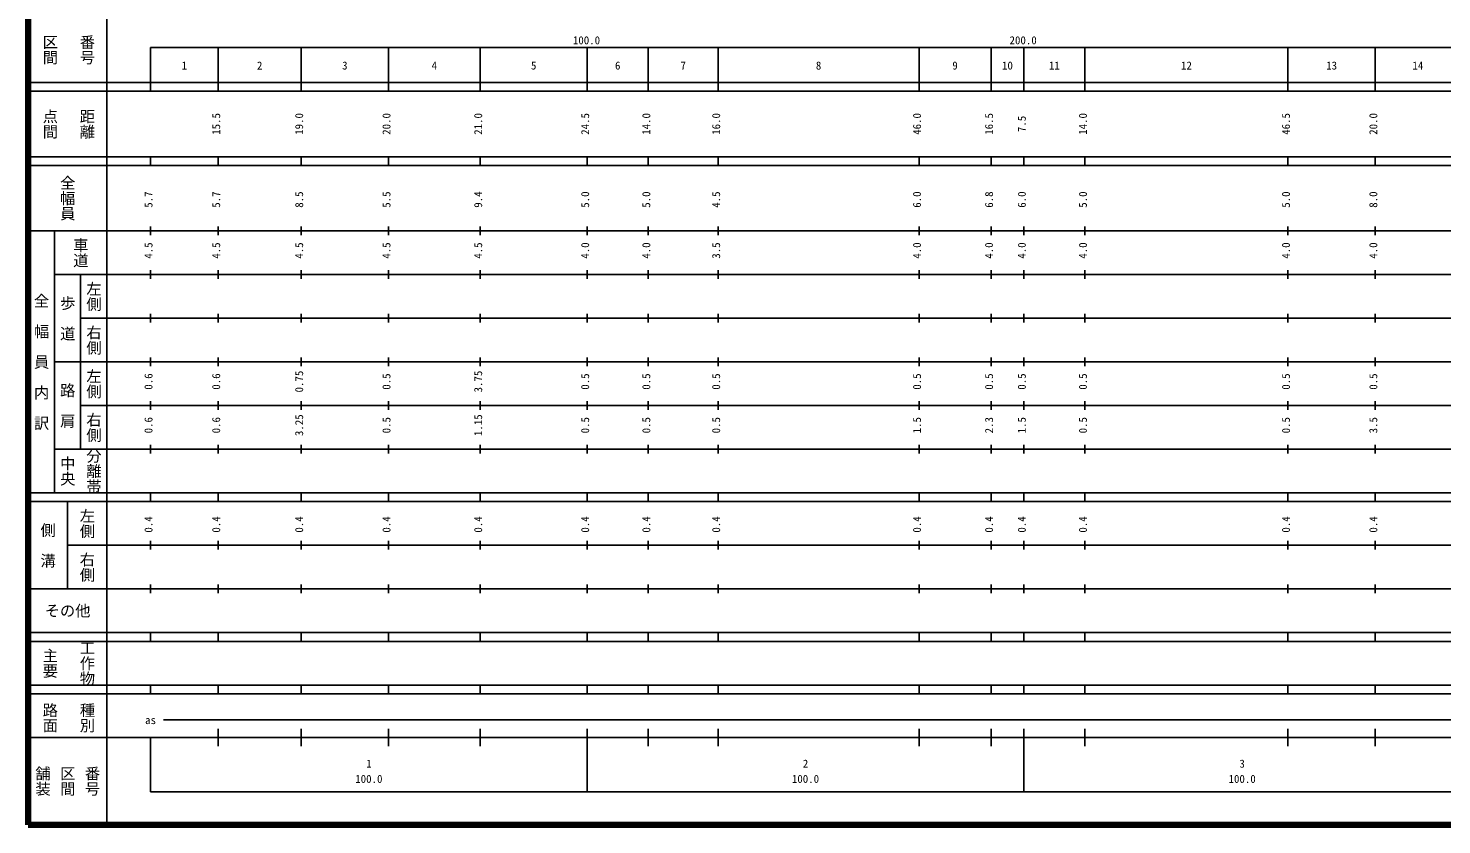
# Model space of a CAD drawing. Units: millimetres on the paper, enlarged 1000 times. Extents: x 40000 to 680000, y 20000 to 380000.
# Drawn here: x 40000 to 363711, y 20000 to 202409 of the extents above; entities that cross this region are included whole.
import ezdxf
from ezdxf.enums import TextEntityAlignment as Align

# ---------------------------------------------------------------- set-up
doc = ezdxf.new("R2010")
doc.units = ezdxf.units.MM
doc.header["$LTSCALE"] = 1000
doc.layers.add('M-TTL', color=2, linetype='Continuous', lineweight=140)
doc.layers.add('M-TTL-BAND', color=7, linetype='Continuous', lineweight=25)
doc.styles.add('@ＭＳ ゴシック', font='')
doc.styles.add('ＭＳ ゴシック', font='')
doc.styles.get('@ＭＳ ゴシック').set_extended_font_data('@MS Gothic')
doc.styles.get('ＭＳ ゴシック').set_extended_font_data('MS Gothic')

msp = doc.modelspace()

# ---------------------------------------------------------------- linework, layer by layer
at = {"layer": 'M-TTL'}
for p, q in [((40000, 380000), (40000, 20000)), ((40000, 20000), (680000, 20000))]:
    msp.add_line(p, q, dxfattribs=at)
at = {"layer": 'M-TTL-BAND'}
for p, q in [((58000, 370000), (58000, 20000)), ((68000, 198000), (579000, 198000)), ((68000, 198000), (68000, 188000)), ((83500, 188000), (83500, 198000)), ((102500, 188000), (102500, 198000)), ((122500, 188000), (122500, 198000)), ((143500, 188000), (143500, 198000)), ((168000, 188000), (168000, 198000)), ((182000, 188000), (182000, 198000)), ((198000, 188000), (198000, 198000)), ((244000, 188000), (244000, 198000)), ((260500, 188000), (260500, 198000)), ((268000, 188000), (268000, 198000)), ((282000, 188000), (282000, 198000)), ((328500, 188000), (328500, 198000)), ((348500, 188000), (348500, 198000)), ((40000, 190000), (579000, 190000)), ((40000, 188000), (579000, 188000)), ((40000, 173000), (579000, 173000)), ((68000, 171000), (68000, 173000)), ((83500, 171000), (83500, 173000)), ((102500, 171000), (102500, 173000)), ((122500, 171000), (122500, 173000)), ((143500, 171000), (143500, 173000)), ((168000, 171000), (168000, 173000)), ((182000, 171000), (182000, 173000)), ((198000, 171000), (198000, 173000)), ((244000, 171000), (244000, 173000)), ((260500, 171000), (260500, 173000)), ((268000, 171000), (268000, 173000)), ((282000, 171000), (282000, 173000)), ((328500, 171000), (328500, 173000)), ((348500, 171000), (348500, 173000)), ((40000, 171000), (579000, 171000)), ((40000, 156000), (579000, 156000)), ((46000, 96000), (46000, 156000)), ((68000, 155000), (68000, 157000)), ((83500, 155000), (83500, 157000)), ((102500, 155000), (102500, 157000)), ((122500, 155000), (122500, 157000)), ((143500, 155000), (143500, 157000)), ((168000, 155000), (168000, 157000)), ((182000, 155000), (182000, 157000)), ((198000, 155000), (198000, 157000)), ((244000, 155000), (244000, 157000)), ((260500, 155000), (260500, 157000)), ((268000, 155000), (268000, 157000)), ((282000, 155000), (282000, 157000)), ((328500, 155000), (328500, 157000)), ((348500, 155000), (348500, 157000)), ((46000, 146000), (579000, 146000)), ((52000, 146000), (52000, 106000)), ((68000, 145000), (68000, 147000)), ((83500, 145000), (83500, 147000)), ((102500, 145000), (102500, 147000)), ((122500, 145000), (122500, 147000)), ((143500, 145000), (143500, 147000)), ((168000, 145000), (168000, 147000)), ((182000, 145000), (182000, 147000)), ((198000, 145000), (198000, 147000)), ((244000, 145000), (244000, 147000)), ((260500, 145000), (260500, 147000)), ((268000, 145000), (268000, 147000)), ((282000, 145000), (282000, 147000)), ((328500, 145000), (328500, 147000)), ((348500, 145000), (348500, 147000)), ((52000, 136000), (579000, 136000)), ((68000, 135000), (68000, 137000)), ((83500, 135000), (83500, 137000)), ((102500, 135000), (102500, 137000)), ((122500, 135000), (122500, 137000)), ((143500, 135000), (143500, 137000)), ((168000, 135000), (168000, 137000)), ((182000, 135000), (182000, 137000)), ((198000, 135000), (198000, 137000)), ((244000, 135000), (244000, 137000)), ((260500, 135000), (260500, 137000)), ((268000, 135000), (268000, 137000)), ((282000, 135000), (282000, 137000)), ((328500, 135000), (328500, 137000)), ((348500, 135000), (348500, 137000)), ((68000, 125000), (68000, 127000)), ((83500, 125000), (83500, 127000)), ((102500, 125000), (102500, 127000)), ((122500, 125000), (122500, 127000)), ((143500, 125000), (143500, 127000)), ((168000, 125000), (168000, 127000)), ((182000, 125000), (182000, 127000)), ((198000, 125000), (198000, 127000)), ((244000, 125000), (244000, 127000)), ((260500, 125000), (260500, 127000)), ((268000, 125000), (268000, 127000)), ((282000, 125000), (282000, 127000)), ((328500, 125000), (328500, 127000)), ((348500, 125000), (348500, 127000)), ((46000, 126000), (579000, 126000)), ((68000, 115000), (68000, 117000)), ((83500, 115000), (83500, 117000)), ((102500, 115000), (102500, 117000)), ((122500, 115000), (122500, 117000)), ((143500, 115000), (143500, 117000)), ((168000, 115000), (168000, 117000)), ((182000, 115000), (182000, 117000)), ((198000, 115000), (198000, 117000)), ((244000, 115000), (244000, 117000)), ((260500, 115000), (260500, 117000)), ((268000, 115000), (268000, 117000)), ((282000, 115000), (282000, 117000)), ((328500, 115000), (328500, 117000)), ((348500, 115000), (348500, 117000)), ((52000, 116000), (579000, 116000)), ((68000, 105000), (68000, 107000)), ((83500, 105000), (83500, 107000)), ((102500, 105000), (102500, 107000)), ((122500, 105000), (122500, 107000)), ((143500, 105000), (143500, 107000)), ((168000, 105000), (168000, 107000)), ((182000, 105000), (182000, 107000)), ((198000, 105000), (198000, 107000)), ((244000, 105000), (244000, 107000)), ((260500, 105000), (260500, 107000)), ((268000, 105000), (268000, 107000)), ((282000, 105000), (282000, 107000)), ((328500, 105000), (328500, 107000)), ((348500, 105000), (348500, 107000)), ((46000, 106000), (579000, 106000)), ((40000, 96000), (579000, 96000)), ((40000, 94000), (579000, 94000)), ((49000, 94000), (49000, 74000)), ((68000, 94000), (68000, 96000)), ((83500, 94000), (83500, 96000)), ((102500, 94000), (102500, 96000)), ((122500, 94000), (122500, 96000)), ((143500, 94000), (143500, 96000)), ((168000, 94000), (168000, 96000)), ((182000, 94000), (182000, 96000)), ((198000, 94000), (198000, 96000)), ((244000, 94000), (244000, 96000)), ((260500, 94000), (260500, 96000)), ((268000, 94000), (268000, 96000)), ((282000, 94000), (282000, 96000)), ((328500, 94000), (328500, 96000)), ((348500, 94000), (348500, 96000)), ((68000, 83000), (68000, 85000)), ((83500, 83000), (83500, 85000)), ((102500, 83000), (102500, 85000)), ((122500, 83000), (122500, 85000)), ((143500, 83000), (143500, 85000)), ((168000, 83000), (168000, 85000)), ((182000, 83000), (182000, 85000)), ((198000, 83000), (198000, 85000)), ((244000, 83000), (244000, 85000)), ((260500, 83000), (260500, 85000)), ((268000, 83000), (268000, 85000)), ((282000, 83000), (282000, 85000)), ((328500, 83000), (328500, 85000)), ((348500, 83000), (348500, 85000)), ((49000, 84000), (579000, 84000)), ((68000, 73000), (68000, 75000)), ((83500, 73000), (83500, 75000)), ((102500, 73000), (102500, 75000)), ((122500, 73000), (122500, 75000)), ((143500, 73000), (143500, 75000)), ((168000, 73000), (168000, 75000)), ((182000, 73000), (182000, 75000)), ((198000, 73000), (198000, 75000)), ((244000, 73000), (244000, 75000)), ((260500, 73000), (260500, 75000)), ((268000, 73000), (268000, 75000)), ((282000, 73000), (282000, 75000)), ((328500, 73000), (328500, 75000)), ((348500, 73000), (348500, 75000)), ((40000, 74000), (579000, 74000)), ((40000, 64000), (579000, 64000)), ((40000, 62000), (579000, 62000)), ((68000, 62000), (68000, 64000)), ((83500, 62000), (83500, 64000)), ((102500, 62000), (102500, 64000)), ((122500, 62000), (122500, 64000)), ((143500, 62000), (143500, 64000)), ((168000, 62000), (168000, 64000)), ((182000, 62000), (182000, 64000)), ((198000, 62000), (198000, 64000)), ((244000, 62000), (244000, 64000)), ((260500, 62000), (260500, 64000)), ((268000, 62000), (268000, 64000)), ((282000, 62000), (282000, 64000)), ((328500, 62000), (328500, 64000)), ((348500, 62000), (348500, 64000)), ((40000, 52000), (579000, 52000)), ((68000, 50000), (68000, 52000)), ((83500, 50000), (83500, 52000)), ((102500, 50000), (102500, 52000)), ((122500, 50000), (122500, 52000)), ((143500, 50000), (143500, 52000)), ((168000, 50000), (168000, 52000)), ((182000, 50000), (182000, 52000)), ((198000, 50000), (198000, 52000)), ((244000, 50000), (244000, 52000)), ((260500, 50000), (260500, 52000)), ((268000, 50000), (268000, 52000)), ((282000, 50000), (282000, 52000)), ((328500, 50000), (328500, 52000)), ((348500, 50000), (348500, 52000)), ((40000, 50000), (579000, 50000)), ((71000, 44000), (565000, 44000)), ((40000, 40000), (579000, 40000)), ((68000, 40000), (68000, 27500)), ((83500, 38000), (83500, 42000)), ((102500, 38000), (102500, 42000)), ((122500, 38000), (122500, 42000)), ((143500, 38000), (143500, 42000)), ((168000, 27500), (168000, 42000)), ((182000, 38000), (182000, 42000)), ((198000, 38000), (198000, 42000)), ((244000, 38000), (244000, 42000)), ((260500, 38000), (260500, 42000)), ((268000, 27500), (268000, 42000)), ((282000, 38000), (282000, 42000)), ((328500, 38000), (328500, 42000)), ((348500, 38000), (348500, 42000)), ((68000, 27500), (579000, 27500))]:
    msp.add_line(p, q, dxfattribs=at)

# ---------------------------------------------------------------- texts
at = {"layer": 'M-TTL-BAND', "style": '@ＭＳ ゴシック'}
for s, p in [('番号', (53500, 197500)), ('区間', (45000, 197500)), ('点間', (45000, 180500)), ('距離', (53500, 180500)), ('全幅員', (49000, 163500)), ('車道', (52000, 151000)), ('左側', (55000, 141000)), ('全\u3000幅\u3000員\u3000内\u3000訳', (43000, 126000)), ('歩\u3000道', (49000, 136000)), ('右側', (55000, 131000)), ('左側', (55000, 121000)), ('路\u3000肩', (49000, 116000)), ('右側', (55000, 111000)), ('中央', (49000, 101000)), ('分離帯', (55000, 101000)), ('左側', (53500, 89000)), ('側\u3000溝', (44500, 84000)), ('右側', (53500, 79000)), ('工作物', (53500, 57000)), ('主要', (45000, 57000)), ('路面', (45000, 44500)), ('種別', (53500, 44500)), ('舗装', (43333, 30000)), ('区間', (49000, 30000)), ('番号', (54667, 30000))]:
    msp.add_text(s, height=2566, rotation=270, dxfattribs=at).set_placement(p, align=Align.MIDDLE_CENTER)
at = {"layer": 'M-TTL-BAND', "style": 'ＭＳ ゴシック'}
for s, p in [('100.0', (167844, 198195)), ('200.0', (267844, 198195)), ('1', (75750, 192405)), ('2', (93000, 192405)), ('3', (112500, 192405)), ('4', (133000, 192405)), ('5', (155750, 192405)), ('6', (175000, 192405)), ('7', (190000, 192405)), ('8', (221000, 192405)), ('9', (252250, 192405)), ('10', (264250, 192405)), ('11', (275000, 192405)), ('12', (305250, 192405)), ('13', (338500, 192405)), ('14', (358250, 192405)), ('as', (68000, 42500)), ('1', (118000, 32523)), ('2', (218000, 32523)), ('3', (318000, 32523)), ('100.0', (118000, 29033)), ('100.0', (218000, 29033)), ('100.0', (318000, 29033))]:
    msp.add_text(s, height=1833, dxfattribs=at).set_placement(p, align=Align.BOTTOM_CENTER)
for s, p in [('15.5', (84500, 180500)), ('19.0', (103500, 180500)), ('20.0', (123500, 180500)), ('21.0', (144500, 180500)), ('24.5', (169000, 180500)), ('14.0', (183000, 180500)), ('16.0', (199000, 180500)), ('46.0', (245000, 180500)), ('16.5', (261500, 180500)), ('7.5', (269000, 180500)), ('14.0', (283000, 180500)), ('46.5', (329500, 180500)), ('20.0', (349500, 180500)), ('5.7', (69000, 163174)), ('5.7', (84500, 163174)), ('8.5', (103500, 163174)), ('5.5', (123500, 163174)), ('9.4', (144500, 163174)), ('5.0', (169000, 163174)), ('5.0', (183000, 163174)), ('4.5', (199000, 163174)), ('6.0', (245000, 163174)), ('6.8', (261500, 163174)), ('6.0', (269000, 163174)), ('5.0', (283000, 163174)), ('5.0', (329500, 163174)), ('8.0', (349500, 163174)), ('4.5', (69000, 151500)), ('4.5', (84500, 151500)), ('4.5', (103500, 151500)), ('4.5', (123500, 151500)), ('4.5', (144500, 151500)), ('4.0', (169000, 151500)), ('4.0', (183000, 151500)), ('3.5', (199000, 151500)), ('4.0', (245000, 151500)), ('4.0', (261500, 151500)), ('4.0', (269000, 151500)), ('4.0', (283000, 151500)), ('4.0', (329500, 151500)), ('4.0', (349500, 151500)), ('0.6', (69000, 121500)), ('0.6', (84500, 121500)), ('0.75', (103500, 121500)), ('0.5', (123500, 121500)), ('3.75', (144500, 121500)), ('0.5', (169000, 121500)), ('0.5', (183000, 121500)), ('0.5', (199000, 121500)), ('0.5', (245000, 121500)), ('0.5', (261500, 121500)), ('0.5', (269000, 121500)), ('0.5', (283000, 121500)), ('0.5', (329500, 121500)), ('0.5', (349500, 121500)), ('3.25', (103500, 111500)), ('1.15', (144500, 111500)), ('0.6', (69000, 111500)), ('0.6', (84500, 111500)), ('0.5', (123500, 111500)), ('0.5', (169000, 111500)), ('0.5', (183000, 111500)), ('0.5', (199000, 111500)), ('1.5', (245000, 111500)), ('2.3', (261500, 111500)), ('1.5', (269000, 111500)), ('0.5', (283000, 111500)), ('0.5', (329500, 111500)), ('3.5', (349500, 111500)), ('0.4', (69000, 88764)), ('0.4', (84500, 88764)), ('0.4', (103500, 88764)), ('0.4', (123500, 88764)), ('0.4', (144500, 88764)), ('0.4', (169000, 88764)), ('0.4', (183000, 88764)), ('0.4', (199000, 88764)), ('0.4', (245000, 88764)), ('0.4', (261500, 88764)), ('0.4', (269000, 88764)), ('0.4', (283000, 88764)), ('0.4', (329500, 88764)), ('0.4', (349500, 88764))]:
    msp.add_text(s, height=1833, rotation=90, dxfattribs=at).set_placement(p, align=Align.BOTTOM_CENTER)
msp.add_text('その他', height=2566, dxfattribs=at).set_placement((49000, 69000), align=Align.MIDDLE_CENTER)

doc.saveas('drawing.dxf')
